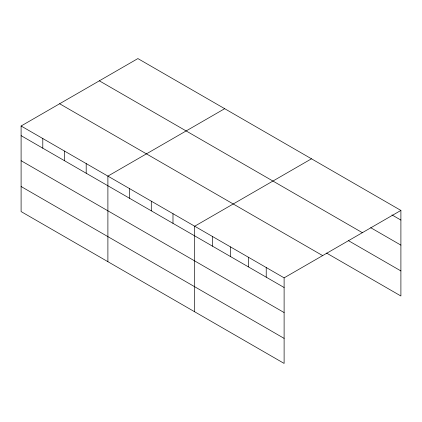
<?xml version="1.0" encoding="UTF-8"?>
<svg xmlns="http://www.w3.org/2000/svg" width="422" height="422" viewBox="0 0 422 422"><rect width="100%" height="100%" fill="white"/><g stroke="black" fill="none" stroke-linecap="round" stroke-linejoin="round"><path stroke-width="0.63" d="M21.1 126.004L284.111 277.855L284.111 363.421L21.1 211.575L21.1 126.004L137.888 58.579L400.9 210.425L400.9 295.996L326.565 253.079M224.683 108.686L107.895 176.116L107.895 261.682M311.478 158.799L194.69 226.224L194.69 311.795M284.111 277.855L400.9 210.425M391.959 214.914L400.9 220.078M370.722 227.706L400.9 245.129M99.349 80.829L362.361 232.68M348.361 240.609L400.9 270.94M59.639 103.754L322.651 255.605M21.1 135.657L284.111 287.503M21.1 160.708L284.111 312.554M21.1 186.519L284.111 338.37M266.224 267.527L266.224 277.18M248.342 257.204L248.342 266.852M230.454 246.875L230.454 256.529M212.572 236.552L212.572 246.2M172.988 213.701L172.988 223.349M151.292 201.173L151.292 210.821M129.591 188.645L129.591 198.293M86.194 163.588L86.194 173.236M64.497 151.06L64.497 160.708M42.796 138.532L42.796 148.185"/></g></svg>
